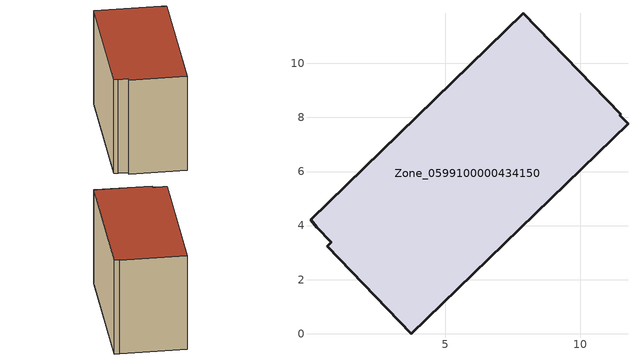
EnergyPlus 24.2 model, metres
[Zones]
Zone_0599100000434150
 floor ground (C_G): 0.02,4.22 7.88,11.85 11.49,8.12 11.46,8.08 11.76,7.77 3.75,0 0.63,3.24 0.79,3.39 0.25,3.94 z0
 wall outside (C_F): 0.63,3.24 3.75,0 11.76,7.77 11.46,8.08 11.49,8.12 7.88,11.85 0.02,4.22 0.25,3.94 0.79,3.39 0.63,3.24 z0:8.21
 roof outside (C_R): 11.49,8.12 7.88,11.85 0.02,4.22 0.25,3.94 0.79,3.39 0.63,3.24 3.75,0 11.76,7.77 11.46,8.08 z8.21
[BUILDING]
Pand.0599100000434150: North Axis=0; Terrain=City; Loads Convergence Tolerance Value=0.04; Temperature Convergence Tolerance Value=0.4; Solar Distribution=FullExterior; Maximum Number of Warmup Days=25; Minimum Number of Warmup Days=1
[Site:Location]
Rotterdam.The.Hague.AP_ZH_NLD Design_Conditions: Latitude=51.96; Longitude=4.45; Time Zone=1; Elevation=-4.5
[SITE:GROUNDTEMPERATURE:BUILDINGSURFACE]
18, 18, 18, 18, 18, 18, 18, 18, 18, 18, 18, 18
[MATERIAL] Thermal Absorptance=0.9; Solar Absorptance=0.7; Visible Absorptance=0.7
Name | Roughness | Thickness | Conductivity | Density | Specific Heat
G.TI.2006-2014 | MediumSmooth | 0.15 | 0.06 | 540 | 1210
F.TI.2006-2014 | Rough | 0.3 | 0.12 | 1920 | 840
R.TI.2006-2014 | MediumRough | 0.2 | 0.08 | 1500 | 1000
[CONSTRUCTION]
C_G: G.TI.2006-2014
C_F: F.TI.2006-2014
C_R: R.TI.2006-2014
[ZONE]
Zone_0599100000434150: Type=1; Multiplier=1; Ceiling Height=Autocalculate; Volume=Autocalculate; Floor Area=autocalculate; Part of Total Floor Area=Yes
[ZONEINFILTRATION:DESIGNFLOWRATE]
Infil_Zone_0599100000434150: Zone or ZoneList or Space or SpaceList=Zone_0599100000434150; Schedule=AlwaysOn; Design Flow Rate Calculation Method=Flow/Area; Flow Rate per Floor Area=0.0015; Constant Term Coefficient=1; Temperature Term Coefficient=0; Velocity Term Coefficient=0; Velocity Squared Term Coefficient=0
[HVACTEMPLATE:ZONE:IDEALLOADSAIRSYSTEM]
Zone_0599100000434150: Maximum Heating Supply Air Temperature=50; Minimum Cooling Supply Air Temperature=13; Maximum Heating Supply Air Humidity Ratio=0.0156; Minimum Cooling Supply Air Humidity Ratio=0.0077; Heating Limit=NoLimit; Cooling Limit=NoLimit; Dehumidification Control Type=ConstantSensibleHeatRatio; Cooling Sensible Heat Ratio=0.7; Dehumidification Setpoint=60; Humidification Control Type=None; Humidification Setpoint=30; Outdoor Air Method=None; Outdoor Air Flow Rate per Person=0.00944; Outdoor Air Flow Rate per Zone Floor Area=0; Outdoor Air Flow Rate per Zone=0; Demand Controlled Ventilation Type=None; Outdoor Air Economizer Type=NoEconomizer; Heat Recovery Type=None; Sensible Heat Recovery Effectiveness=0.7; Latent Heat Recovery Effectiveness=0.65
[ZONECONTROL:THERMOSTAT]
ThermostatControl_Zone_0599100000434150: Zone or ZoneList=Zone_0599100000434150; Control Type Schedule=DualSetpointControlType; Control 1=Thermostat_Zone_0599100000434150; Temperature Difference Between Cutout And Setpoint=0
[THERMOSTATSETPOINT:DUALSETPOINT]
Thermostat_Zone_0599100000434150: Heating Setpoint Temperature Schedule=HeatingSetpoint_Zone_0599100000434150; Cooling Setpoint Temperature Schedule=CoolingSetpoint_Zone_0599100000434150
[SCHEDULE:COMPACT]
HeatingSetpoint_Zone_0599100000434150: Through: 12/31, For: AllDays, Until: 24:00, 21
CoolingSetpoint_Zone_0599100000434150: Through: 12/31, For: AllDays, Until: 24:00, 24
DualSetpointControlType: Through: 12/31, For: AllDays, Until: 24:00, 4
AlwaysOn: Through: 12/31, For: AllDays, Until: 24:00, 1
